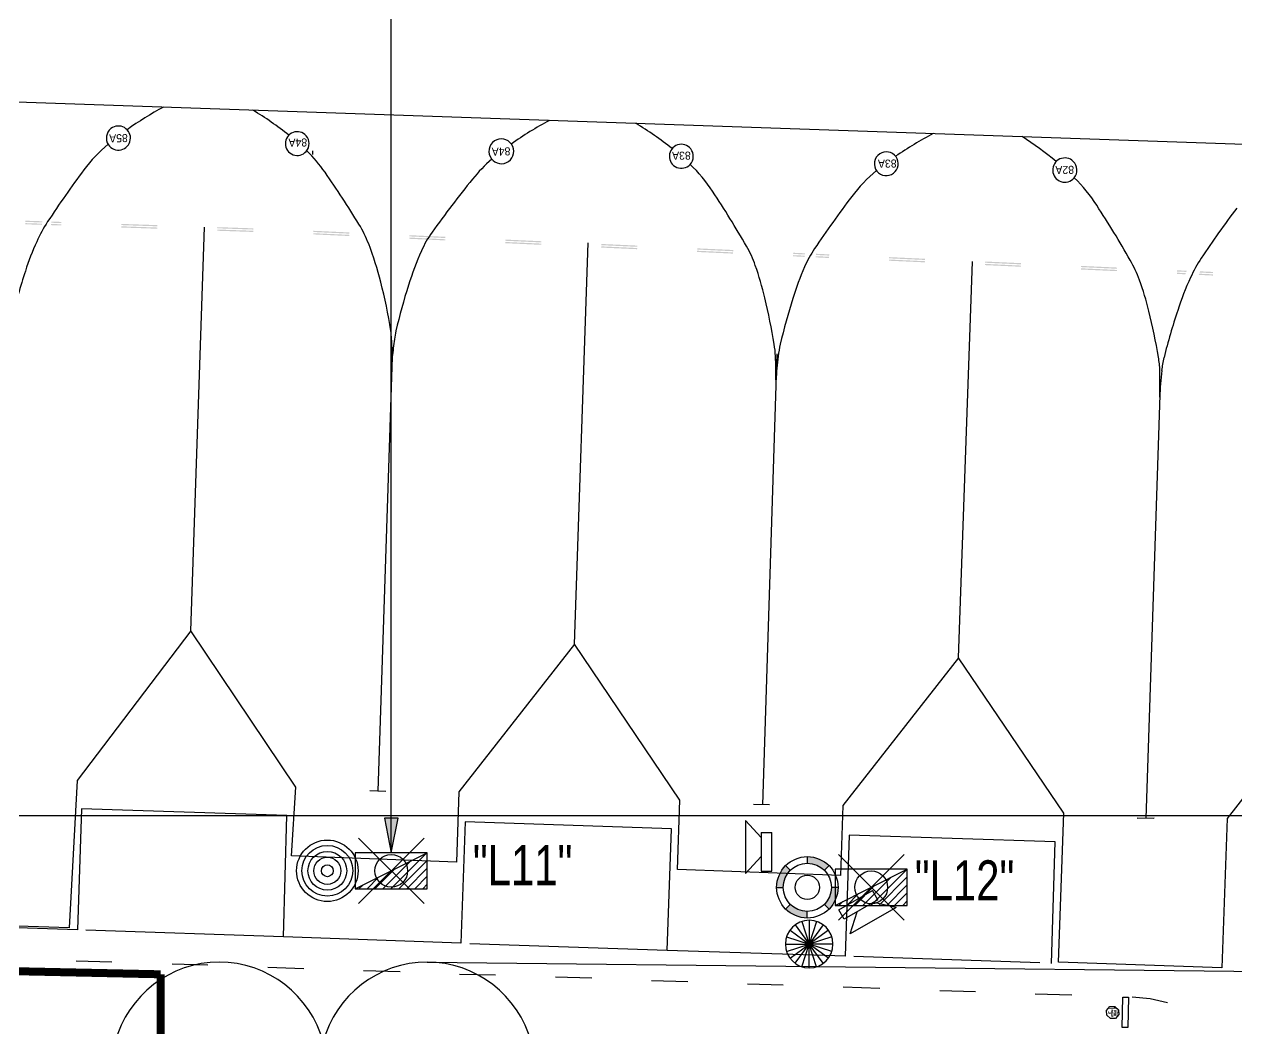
# Model space of a CAD drawing. Header units: millimetres. Extents: x 1358 to 1865, y 706 to 1003.
# Drawn here: x 1727.23 to 1764.22, y 877.49 to 908.12 of the extents above; entities that cross this region are included whole.
import ezdxf

# ---------------------------------------------------------------- set-up
doc = ezdxf.new("R2010")
doc.units = ezdxf.units.MM
doc.header["$PDMODE"] = 35
doc.linetypes.add('HIDDEN', pattern=[9.525, 6.35, -3.175])
for name, color, linetype in [('L-燈具圖', 7, 'Continuous'), ('建築', 7, 'Continuous'), ('文字', 6, 'Continuous'), ('既設管線', 1, 'HIDDEN'), ('電氣設備', 161, 'Continuous')]:
    doc.layers.add(name, color=color, linetype=linetype)
doc.styles.add('AE', font='romans.shx', dxfattribs={"bigfont": 'chineset.shx'})
doc.styles.add('ChinaText', font='')
doc.styles.add('新細明體', font='')
doc.styles.get('ChinaText').set_extended_font_data('新細明體')
doc.styles.get('新細明體').set_extended_font_data('新細明體')

# ---------------------------------------------------------------- blocks, each defined once
blk = doc.blocks.new('GN02D2D')
at = {"color": 0, "linetype": 'ByBlock'}
for p, q in [((-300, 0), (300, 300)), ((-300, 300), (-300, 0)), ((300, 300), (-300, 300)), ((-70, 0), (161, 230)), ((-3, 0), (293, 297)), ((63, 0), (300, 237)), ((300, 0), (300, 300)), ((-136, 0), (28, 164)), ((129, 0), (300, 171)), ((195, 0), (300, 105)), ((-300, 0), (300, 0)), ((-269, 0), (-237, 31)), ((-202, 0), (-105, 98)), ((262, 0), (300, 38))]:
    blk.add_line(p, q, dxfattribs=at)
blk.add_point((0, 150), dxfattribs=at)
at = {"color": 0, "linetype": 'ByBlock', "style": 'AE', "flags": 1}
blk.add_attdef('KENCAD', (0, 0), '', height=1, dxfattribs=at)
blk = doc.blocks.new('L-防水號角喇叭')
at = {"layer": 'L-燈具圖', "color": 6, "ltscale": 1000}
for p, q in [((-19.4, 39.2), (0, 17.9)), ((-19.4, 39.2), (-19.4, -27.1)), ((0, 24.3), (0, -24.3)), ((0, 24.3), (13.6, 24.3)), ((13.6, -24.3), (13.6, 24.3)), ((-19.4, -27.1), (0, -5.7)), ((0, -24.3), (13.6, -24.3))]:
    blk.add_line(p, q, dxfattribs=at)
blk = doc.blocks.new('L-15M環架高桅桿A')
at = {"layer": 'L-燈具圖', "color": 211}
for radius in [3.49, 2.88, 2.2, 1.54, 0.678]:
    blk.add_circle((0, 0), radius, dxfattribs=at)
blk = doc.blocks.new('L-雷雨警示燈')
at = {"layer": 'L-燈具圖', "color": 87, "ltscale": 1000}
for p in [(-24, 17.5), (-17.5, 24), (-9.2, 28.3), (0, 29.7), (9.2, 28.3), (17.5, 24), (24, 17.5), (-28.3, 9.2), (-17.5, -24), (-9.2, -28.3), (28.3, 9.2), (0, -29.7), (9.2, -28.3), (28.3, -9.2), (-29.7, 0), (-28.3, -9.2), (-24, -17.5), (17.5, -24), (24, -17.5), (29.7, 0)]:
    blk.add_line(p, (0, 0), dxfattribs=at)
blk.add_circle((0, 0), 29.7, dxfattribs=at)

msp = doc.modelspace()

# ---------------------------------------------------------------- hatches: boundary and pattern name
at = {"layer": 'L-燈具圖'}
h = msp.add_hatch(color=256, dxfattribs=at)
h.paths.add_polyline_path([(1750.183, 881.798, -0.198912), (1750.457, 882.46), (1750.599, 882.318, 0.198912), (1750.384, 881.798)])
h.paths.add_polyline_path([(1751.638, 881.279, 0.198912), (1751.854, 881.798), (1752.055, 881.798, -0.198912), (1751.781, 881.136)])
h.paths.add_polyline_path([(1751.119, 882.735, -0.198912), (1751.781, 882.46), (1751.638, 882.318, 0.198912), (1751.119, 882.533)])
h.paths.add_polyline_path([(1750.457, 881.136), (1750.599, 881.279, 0.198912), (1751.119, 881.064), (1751.119, 880.862, -0.198912)])
at = {"layer": '建築', "ltscale": 1000}
h = msp.add_hatch(color=256, dxfattribs=at)
h.paths.add_polyline_path([(1728.052, 902.027), (1728.046, 901.991), (1728.365, 901.98), (1728.366, 902.017)])
h.paths.add_polyline_path([(1727.773, 902), (1727.779, 902.036), (1727.268, 902.053), (1727.267, 902.017)])
h.paths.add_polyline_path([(1728.062, 902.1), (1728.057, 902.064), (1728.368, 902.053), (1728.369, 902.09)])
h.paths.add_polyline_path([(1727.784, 902.073), (1727.789, 902.109), (1727.271, 902.127), (1727.27, 902.09)])
h = msp.add_hatch(color=256, dxfattribs=at)
h.paths.add_polyline_path([(1731.297, 901.992), (1730.199, 902.028), (1730.198, 901.992), (1731.296, 901.955)])
h.paths.add_polyline_path([(1731.295, 901.918), (1730.197, 901.955), (1730.195, 901.919), (1731.293, 901.882)])
h = msp.add_hatch(color=256, dxfattribs=at)
h.paths.add_polyline_path([(1734.225, 901.893), (1733.127, 901.93), (1733.126, 901.894), (1734.224, 901.857)])
h.paths.add_polyline_path([(1734.223, 901.82), (1733.125, 901.857), (1733.123, 901.82), (1734.222, 901.783)])
h = msp.add_hatch(color=256, dxfattribs=at)
h.paths.add_polyline_path([(1737.153, 901.768), (1736.055, 901.819), (1736.053, 901.782), (1737.151, 901.732)])
h.paths.add_polyline_path([(1736.052, 901.745), (1736.05, 901.709), (1737.147, 901.659), (1737.149, 901.695)])
h = msp.add_hatch(color=256, dxfattribs=at)
h.paths.add_polyline_path([(1740.079, 901.635), (1738.982, 901.685), (1738.98, 901.648), (1740.078, 901.598)])
h.paths.add_polyline_path([(1738.978, 901.612), (1738.977, 901.575), (1740.074, 901.525), (1740.076, 901.561)])
h = msp.add_hatch(color=256, dxfattribs=at)
h.paths.add_polyline_path([(1743.006, 901.501), (1741.909, 901.551), (1741.907, 901.514), (1743.004, 901.464)])
h.paths.add_polyline_path([(1741.905, 901.478), (1741.904, 901.441), (1743.001, 901.391), (1743.003, 901.428)])
h = msp.add_hatch(color=256, dxfattribs=at)
h.paths.add_polyline_path([(1745.933, 901.367), (1744.835, 901.417), (1744.834, 901.38), (1745.931, 901.33)])
h.paths.add_polyline_path([(1744.832, 901.344), (1744.83, 901.307), (1745.928, 901.257), (1745.93, 901.294)])
h = msp.add_hatch(color=256, dxfattribs=at)
h.paths.add_polyline_path([(1748.86, 901.233), (1747.762, 901.283), (1747.761, 901.247), (1748.858, 901.196)])
h.paths.add_polyline_path([(1747.759, 901.21), (1747.757, 901.173), (1748.855, 901.123), (1748.856, 901.16)])
h = msp.add_hatch(color=256, dxfattribs=at)
h.paths.add_polyline_path([(1751.379, 901.045), (1751.376, 901.008), (1751.782, 900.989), (1751.783, 901.026)])
h.paths.add_polyline_path([(1751.038, 901.023), (1751.041, 901.06), (1750.686, 901.076), (1750.684, 901.04)])
h.paths.add_polyline_path([(1751.384, 901.118), (1751.381, 901.081), (1751.785, 901.063), (1751.787, 901.099)])
h.paths.add_polyline_path([(1751.044, 901.097), (1751.047, 901.133), (1750.689, 901.149), (1750.687, 901.113)])
h = msp.add_hatch(color=256, dxfattribs=at)
h.paths.add_polyline_path([(1754.713, 900.965), (1753.616, 901.016), (1753.614, 900.979), (1754.712, 900.929)])
h.paths.add_polyline_path([(1753.612, 900.942), (1753.611, 900.906), (1754.708, 900.856), (1754.71, 900.892)])
h = msp.add_hatch(color=256, dxfattribs=at)
h.paths.add_polyline_path([(1757.64, 900.832), (1756.543, 900.882), (1756.541, 900.845), (1757.639, 900.795)])
h.paths.add_polyline_path([(1756.539, 900.809), (1756.538, 900.772), (1757.635, 900.722), (1757.637, 900.758)])
h = msp.add_hatch(color=256, dxfattribs=at)
h.paths.add_polyline_path([(1760.567, 900.698), (1759.469, 900.748), (1759.468, 900.711), (1760.565, 900.661)])
h.paths.add_polyline_path([(1759.466, 900.675), (1759.464, 900.638), (1760.562, 900.588), (1760.564, 900.625)])
h = msp.add_hatch(color=256, dxfattribs=at)
h.paths.add_polyline_path([(1763.073, 900.51), (1763.06, 900.474), (1763.489, 900.454), (1763.49, 900.491)])
h.paths.add_polyline_path([(1762.651, 900.492), (1762.664, 900.528), (1762.393, 900.541), (1762.391, 900.504)])
h.paths.add_polyline_path([(1763.1, 900.582), (1763.086, 900.546), (1763.492, 900.527), (1763.494, 900.564)])
h.paths.add_polyline_path([(1762.677, 900.565), (1762.69, 900.601), (1762.396, 900.614), (1762.395, 900.577)])
at = {"layer": '文字'}
h = msp.add_hatch(color=256, dxfattribs=at)
h.dxf.hatch_style = 1
h.paths.add_polyline_path([(1738.635, 883.91), (1738.428, 883.91), (1738.428, 882.852)])
h.paths.add_polyline_path([(1738.428, 883.91), (1738.221, 883.91), (1738.428, 882.852)])

# ---------------------------------------------------------------- linework, layer by layer
at = {"color": 5, "linetype": 'ByBlock'}
msp.add_lwpolyline([(1511.587, 883.992), (1798.346, 883.992), (1798.346, 857.67), (1511.587, 857.67)], close=True, dxfattribs=at)
at = {"layer": 'L-燈具圖'}
for p, q in [((1751.119, 882.735, -0.096), (1751.119, 882.533, -0.096)), ((1750.457, 882.46, -0.096), (1750.599, 882.318, -0.096)), ((1751.781, 882.46, -0.096), (1751.638, 882.318, -0.096)), ((1750.183, 881.798, -0.096), (1750.384, 881.798, -0.096)), ((1752.055, 881.798, -0.096), (1751.854, 881.798, -0.096)), ((1750.457, 881.136, -0.096), (1750.599, 881.279, -0.096)), ((1751.119, 880.862, -0.096), (1751.119, 881.064, -0.096)), ((1751.781, 881.136, -0.096), (1751.638, 881.279, -0.096))]:
    msp.add_line(p, q, dxfattribs=at)
for radius in [0.936, 0.735, 0.37]:
    msp.add_circle((1751.119, 881.798, -0.096), radius, dxfattribs=at)
at = {"layer": '建築', "ltscale": 1000}
for p, q in [((1780.683, 903.894, -0.309), (1667.211, 907.807, -0.309)), ((1736.027, 904.259, -0.309), (1736.028, 904.149, -0.309)), ((1732.311, 889.621, -0.309), (1732.736, 901.925, -0.309)), ((1744.018, 889.212, -0.309), (1744.438, 901.455, -0.309)), ((1755.728, 888.8, -0.309), (1756.153, 900.881, -0.309)), ((1750.191, 898.063, -244.22), (1749.752, 884.316, -244.22)), ((1738.46, 897.972, -0.309), (1738.018, 884.73, -0.309)), ((1761.881, 897.125, -0.309), (1761.444, 883.902, -0.309)), ((1732.311, 889.621, -244.22), (1728.844, 885.054, -244.22)), ((1735.518, 884.852, -244.22), (1732.311, 889.621, -244.22)), ((1744.018, 889.212, -244.22), (1740.491, 884.713, -244.22)), ((1747.231, 884.457, -244.22), (1744.018, 889.212, -244.22)), ((1755.728, 888.8, -244.22), (1752.202, 884.29, -244.22)), ((1758.94, 884.057, -244.22), (1755.728, 888.8, -244.22)), ((1767.449, 888.413, -244.22), (1763.924, 883.901, -244.22)), ((1728.844, 885.054, -244.22), (1728.601, 880.56, -244.22)), ((1735.385, 882.762, -244.22), (1735.518, 884.852, -244.22)), ((1738.263, 884.723, -244.22), (1737.774, 884.736, -244.22)), ((1740.491, 884.713, -244.22), (1740.417, 882.567, -244.22)), ((1747.156, 882.345, -244.22), (1747.231, 884.457, -244.22)), ((1749.967, 884.31, -0.309), (1749.478, 884.322, -0.309)), ((1728.981, 884.194, -0.309), (1728.854, 880.503, -0.309)), ((1735.246, 883.991, -0.309), (1728.981, 884.194, -0.309)), ((1735.139, 880.286, -0.309), (1735.246, 883.991, -0.309)), ((1752.202, 884.29, -244.22), (1752.126, 882.163, -244.22)), ((1758.785, 879.515, -244.22), (1758.94, 884.057, -244.22)), ((1740.684, 883.798, -0.309), (1740.555, 880.094, -0.309)), ((1746.975, 883.578, -0.309), (1740.684, 883.798, -0.309)), ((1746.847, 879.876, -0.309), (1746.975, 883.578, -0.309)), ((1761.702, 883.903, -244.22), (1761.178, 883.902, -244.22)), ((1761.689, 883.896, -244.22), (1761.199, 883.909, -244.22)), ((1763.924, 883.901, -244.22), (1763.765, 879.347, -244.22)), ((1752.391, 883.389, -0.309), (1752.273, 879.7, -0.309)), ((1758.675, 883.182, -0.309), (1752.391, 883.389, -0.309)), ((1758.565, 879.479, -0.309), (1758.675, 883.182, -0.309)), ((1740.417, 882.567, -244.22), (1735.385, 882.762, -244.22)), ((1752.126, 882.163, -244.22), (1747.156, 882.345, -244.22)), ((1728.854, 880.503, -0.309), (1723.418, 880.678, -0.309)), ((1728.601, 880.56, -244.22), (1723.648, 880.719, -244.22)), ((1735.139, 880.286, -0.309), (1729.113, 880.487, -0.309)), ((1735.139, 880.286, -0.309), (1729.113, 880.487, -0.309)), ((1740.555, 880.094, -0.309), (1735.139, 880.286, -0.309)), ((1746.847, 879.876, -0.309), (1740.828, 880.076, -0.309)), ((1746.847, 879.876, -0.309), (1740.828, 880.076, -0.309)), ((1752.273, 879.7, -0.309), (1746.847, 879.876, -0.309)), ((1728.812, 879.561, -0.309), (1729.906, 879.53, -0.309)), ((1728.812, 879.561, -0.309), (1729.906, 879.53, -0.309)), ((1728.812, 879.561, -0.309), (1729.906, 879.53, -0.309)), ((1758.207, 879.494, -0.309), (1752.536, 879.685, -0.309)), ((1763.765, 879.347, -244.22), (1758.785, 879.515, -244.22)), ((1731.74, 879.469, -0.309), (1732.835, 879.435, -0.309)), ((1731.74, 879.469, -0.309), (1732.835, 879.435, -0.309)), ((1734.659, 879.362, -0.309), (1735.763, 879.324, -0.309)), ((1734.659, 879.362, -0.309), (1735.763, 879.324, -0.309)), ((1737.58, 879.26, -0.309), (1738.696, 879.233, -0.309)), ((1737.58, 879.26, -0.309), (1738.696, 879.233, -0.309)), ((1740.507, 879.155, -0.309), (1741.606, 879.127, -0.309)), ((1740.507, 879.155, -0.309), (1741.606, 879.127, -0.309)), ((1743.437, 879.064, -0.309), (1744.542, 879.036, -0.309)), ((1743.437, 879.064, -0.309), (1744.542, 879.036, -0.309)), ((1746.37, 878.962, -0.309), (1747.471, 878.929, -0.309)), ((1746.37, 878.962, -0.309), (1747.471, 878.929, -0.309)), ((1749.294, 878.856, -0.309), (1750.386, 878.823, -0.309)), ((1749.294, 878.856, -0.309), (1750.386, 878.823, -0.309)), ((1752.216, 878.76, -0.309), (1753.33, 878.727, -0.309)), ((1752.216, 878.76, -0.309), (1753.33, 878.727, -0.309)), ((1755.161, 878.656, -0.309), (1756.249, 878.621, -0.309)), ((1755.161, 878.656, -0.309), (1756.249, 878.621, -0.309)), ((1758.074, 878.552, -0.309), (1759.183, 878.516, -0.309)), ((1758.074, 878.552, -0.309), (1759.183, 878.516, -0.309)), ((1760.725, 877.528, -0.309), (1760.748, 878.448, -0.309)), ((1760.725, 877.528, -0.309), (1760.748, 878.448, -0.309)), ((1760.748, 878.448, -0.309), (1760.919, 878.444, -0.309)), ((1760.748, 878.448, -0.309), (1760.919, 878.444, -0.309)), ((1760.919, 878.444, -0.309), (1760.895, 877.524, -0.309)), ((1760.919, 878.444, -0.309), (1760.895, 877.524, -0.309)), ((1761.579, 878.399, -0.309), (1761.031, 878.445, -0.309)), ((1762.108, 878.276, -0.309), (1761.579, 878.399, -0.309)), ((1760.248, 878.046, -244.22), (1760.345, 878.163, -244.22)), ((1760.248, 878.046, -244.22), (1760.345, 878.163, -244.22)), ((1760.251, 877.9, -244.22), (1760.248, 878.046, -244.22)), ((1760.251, 877.9, -244.22), (1760.248, 878.046, -244.22)), ((1760.345, 878.163, -244.22), (1760.499, 878.166, -244.22)), ((1760.345, 878.163, -244.22), (1760.499, 878.166, -244.22)), ((1760.499, 878.166, -244.22), (1760.613, 878.065, -244.22)), ((1760.499, 878.166, -244.22), (1760.613, 878.065, -244.22)), ((1760.613, 878.065, -244.22), (1760.617, 877.919, -244.22)), ((1760.613, 878.065, -244.22), (1760.617, 877.919, -244.22)), ((1760.368, 877.802, -244.22), (1760.251, 877.9, -244.22)), ((1760.368, 877.802, -244.22), (1760.251, 877.9, -244.22)), ((1760.519, 877.802, -244.22), (1760.368, 877.802, -244.22)), ((1760.519, 877.802, -244.22), (1760.368, 877.802, -244.22)), ((1760.617, 877.919, -244.22), (1760.519, 877.802, -244.22)), ((1760.617, 877.919, -244.22), (1760.519, 877.802, -244.22)), ((1760.895, 877.524, -0.309), (1760.725, 877.528, -0.309)), ((1760.895, 877.524, -0.309), (1760.725, 877.528, -0.309))]:
    msp.add_line(p, q, dxfattribs=at)
for centre, radius, start, end in [((1736.619, 896.082, -0.309), 10.809, 118.375, 125.3217), ((1728.706, 896.459, -0.309), 10.583, 51.4282, 58.6683), ((1748.659, 895.204, -0.309), 11.354, 118.4494, 125.3501), ((1740.328, 895.995, -0.309), 10.667, 51.3311, 58.5694), ((1730.105, 904.646, -0.309), 0.368, 128.4165, 213.9944), ((1730.105, 904.646, -0.309), 0.368, 213.9944, 128.4165), ((1735.561, 904.478, -0.309), 0.362, 41.0921, 319.0881), ((1735.561, 904.478, -0.309), 0.362, 319.0881, 41.0921), ((1759.885, 895.33, -0.309), 10.659, 117.5132, 124.7307), ((1751.57, 895.306, -0.309), 11.194, 50.3807, 56.9669), ((1732.858, 900.839, -0.309), 4.745, 130.2905, 143.2793), ((1741.785, 904.243, -0.309), 0.378, 123.5111, 216.6988), ((1741.785, 904.243, -0.309), 0.378, 216.6988, 123.5111), ((1747.276, 904.091, -0.309), 0.366, 38.1749, 317.3745), ((1747.276, 904.091, -0.309), 0.366, 317.3745, 38.1749), ((1732.528, 900.884, -0.309), 4.737, 35.0113, 45.4586), ((1744.832, 900.199, -0.309), 5.062, 131.2685, 140.8559), ((1753.528, 903.864, -0.309), 0.363, 123.7002, 218.5044), ((1753.528, 903.864, -0.309), 0.363, 218.5044, 123.7002), ((1758.974, 903.671, -0.309), 0.37, 45.558, 319.7492), ((1758.974, 903.671, -0.309), 0.37, 319.7492, 45.558), ((1755.535, 883.923, -0.309), 33.037, 143.2793, 146.6246), ((1711.981, 886.491, -0.309), 29.823, 31.3733, 35.0113), ((1744.173, 900.344, -0.309), 4.861, 33.4339, 46.0579), ((1756.363, 899.899, -0.309), 4.891, 129.8241, 142.7097), ((1765.28, 883.555, -0.309), 31.427, 140.8559, 144.5649), ((1755.761, 899.872, -0.309), 4.996, 33.0453, 45.5268), ((1721.366, 885.286, -0.309), 32.191, 29.9355, 33.4339), ((1778.276, 883.211, -0.309), 32.434, 142.7097, 146.1568), ((1731.367, 884.003, -0.309), 34.097, 29.7476, 33.0453), ((1789.812, 883.249, -0.309), 32.034, 143.0314, 146.3788), ((1731.54, 899.73, -0.309), 4.303, 146.6246, 155.9028), ((1734.263, 900.078, -0.309), 3.725, 21.0671, 31.3733), ((1742.343, 899.876, -0.309), 3.277, 144.5649, 156.0686), ((1735.79, 897.829, -0.309), 8.959, 155.9028, 162.0383), ((1728.127, 897.714, -0.309), 10.301, 14.2878, 21.0671), ((1746.226, 899.602, -0.309), 3.504, 19.3176, 29.9355), ((1748.659, 897.073, -0.309), 10.186, 156.0686, 162.3311), ((1754.212, 899.347, -0.309), 3.461, 146.1568, 156.7222), ((1766.654, 898.648, -0.309), 4.224, 146.3788, 155.6059), ((1747.74, 893.955, -0.309), 21.521, 162.0383, 165.9958), ((1739.933, 897.396, -0.309), 10.172, 13.5064, 19.3176), ((1760.261, 896.745, -0.309), 10.046, 156.7222, 162.5673), ((1757.57, 898.978, -0.309), 3.917, 20.0079, 29.7476), ((1722.683, 896.328, -0.309), 15.919, 8.8355, 14.2878), ((1752.617, 897.174, -0.309), 9.188, 13.8353, 20.0079), ((1772.064, 896.194, -0.309), 10.164, 155.6059, 161.6624), ((1755.484, 894.899, -0.309), 17.349, 162.3311, 167.1286), ((1730.513, 895.133, -0.309), 19.86, 9.3482, 13.5064), ((1769.821, 893.743, -0.309), 20.066, 162.5673, 166.7021), ((1742.766, 894.748, -0.309), 19.334, 9.5811, 13.8353), ((1781.21, 893.163, -0.309), 19.799, 161.6624, 166.0007), ((1735.814, 898.369, -0.309), 2.63, 3.3771, 8.8355), ((1741.481, 898.099, -0.309), 2.986, 167.1286, 172.0379), ((1725.662, 897.77, -0.309), 12.8, 0.9036, 3.3771), ((1751.93, 896.637, -0.309), 13.536, 172.0379, 174.3431), ((1746.935, 897.837, -0.309), 3.217, 2.8432, 9.3482), ((1737.389, 897.363, -0.309), 12.774, 359.5803, 2.8432), ((1762.951, 896.482, -0.309), 12.812, 173.2114, 176.4801), ((1753.44, 897.615, -0.309), 3.233, 166.7021, 173.2114), ((1758.828, 897.459, -0.309), 3.045, 1.7503, 9.5811), ((1764.887, 897.233, -0.309), 2.977, 166.0007, 173.7833), ((1773.827, 896.259, -0.309), 11.969, 173.7833, 177.6621), ((1750.454, 897.203, -0.309), 11.422, 357.7096, 1.7503)]:
    msp.add_arc(centre, radius, start, end, dxfattribs=at)
at = {"layer": '文字'}
msp.add_line((1738.428, 882.852, -0.096), (1738.428, 926.979, -0.096), dxfattribs=at)
at = {"layer": '文字', "elevation": -0.096}
msp.add_lwpolyline([(1738.221, 883.91), (1738.428, 882.852), (1738.635, 883.91)], close=True, dxfattribs=at)
at = {"layer": '既設管線', "ltscale": 1000}
msp.add_line((1739.521, 879.518), (1827.87, 878.522, 0.191), dxfattribs=at)
at = {"layer": '既設管線', "ltscale": 2, "const_width": 0.244, "elevation": -0.096}
for points in [[(1667.012, 877.102), (1667.012, 880.52), (1731.391, 879.146)], [(1731.391, 876.217), (1731.391, 879.146)]]:
    msp.add_lwpolyline(points, dxfattribs=at)
at = {"layer": '既設管線', "ltscale": 1000}
msp.add_lwpolyline([(1730.008, 877.076, 0.895041), (1730.008, 871.62, 0.895041), (1730.008, 866.165, 0.769965), (1736.35, 866.165, 0.769965), (1742.692, 866.165, 0.895041), (1742.692, 871.62, 0.895041), (1742.692, 877.076, 0.769965), (1736.35, 877.076, 0.769965), (1730.008, 877.076, 0.769965)], format="xyb", dxfattribs=at)

# ---------------------------------------------------------------- block references
at = {"layer": 'L-燈具圖', "ltscale": 1000, "xscale": 0.02441556771344576, "yscale": 0.02441556771344576, "zscale": 0.02441556771344576}
msp.add_blockref('L-防水號角喇叭', (1749.709, 882.881, 1.664), dxfattribs=at)
at = {"layer": 'L-燈具圖', "xscale": 0.2685712448479035, "yscale": 0.2685712448479035, "zscale": 0.2685712448479035}
msp.add_blockref('L-15M環架高桅桿A', (1736.478, 882.303, -0.096), dxfattribs=at)
at = {"layer": 'L-燈具圖', "ltscale": 1000, "xscale": -0.02441556771344576, "yscale": 0.02441556771344576, "zscale": 0.02441556771344576}
for name, p, rotation in [('L-防水號角喇叭', (1752.761, 881.119, 0.23), 300.0000000000103), ('L-雷雨警示燈', (1751.177, 880.067, 0.23), 180)]:
    msp.add_blockref(name, p, dxfattribs=dict(at, rotation=rotation))
at = {"layer": '電氣設備', "ltscale": 1000, "xscale": 0.003662335157052394, "yscale": 0.003662335157052394, "zscale": 0.02441556771344576}
for p in [(1738.428, 881.753, -0.096), (1753.069, 881.249, -0.096)]:
    msp.add_blockref('GN02D2D', p, dxfattribs=at)

# ---------------------------------------------------------------- texts
at = {"layer": '建築', "ltscale": 1000, "style": 'ChinaText'}
for s, height, rotation, p in [('85A', 0.2442, 180.8807, (1730.389, 904.769, -0.309)), ('84A', 0.2442, 180.8807, (1735.86, 904.635, -0.309)), ('84A', 0.2442, 180.8807, (1742.06, 904.363, -0.309)), ('83A', 0.2442, 180.8807, (1747.561, 904.235, -0.309)), ('83A', 0.2442, 180.8807, (1753.84, 903.994, -0.309)), ('82A', 0.2442, 180.8807, (1759.254, 903.801, -0.309)), ('停', 0.244, 271.6377, (1760.314, 878.172, -244.22)), ('停', 0.244, 271.6377, (1760.314, 878.172, -244.22))]:
    msp.add_text(s, height=height, rotation=rotation, dxfattribs=at).set_placement(p)
at = {"layer": '文字', "style": '新細明體', "width": 0.8}
for s, p in [('"L11"', (1740.915, 881.864, -0.698)), ('"L12"', (1754.396, 881.401, 243.523))]:
    msp.add_text(s, height=1.2208, dxfattribs=at).set_placement(p)

doc.saveas('drawing.dxf')
